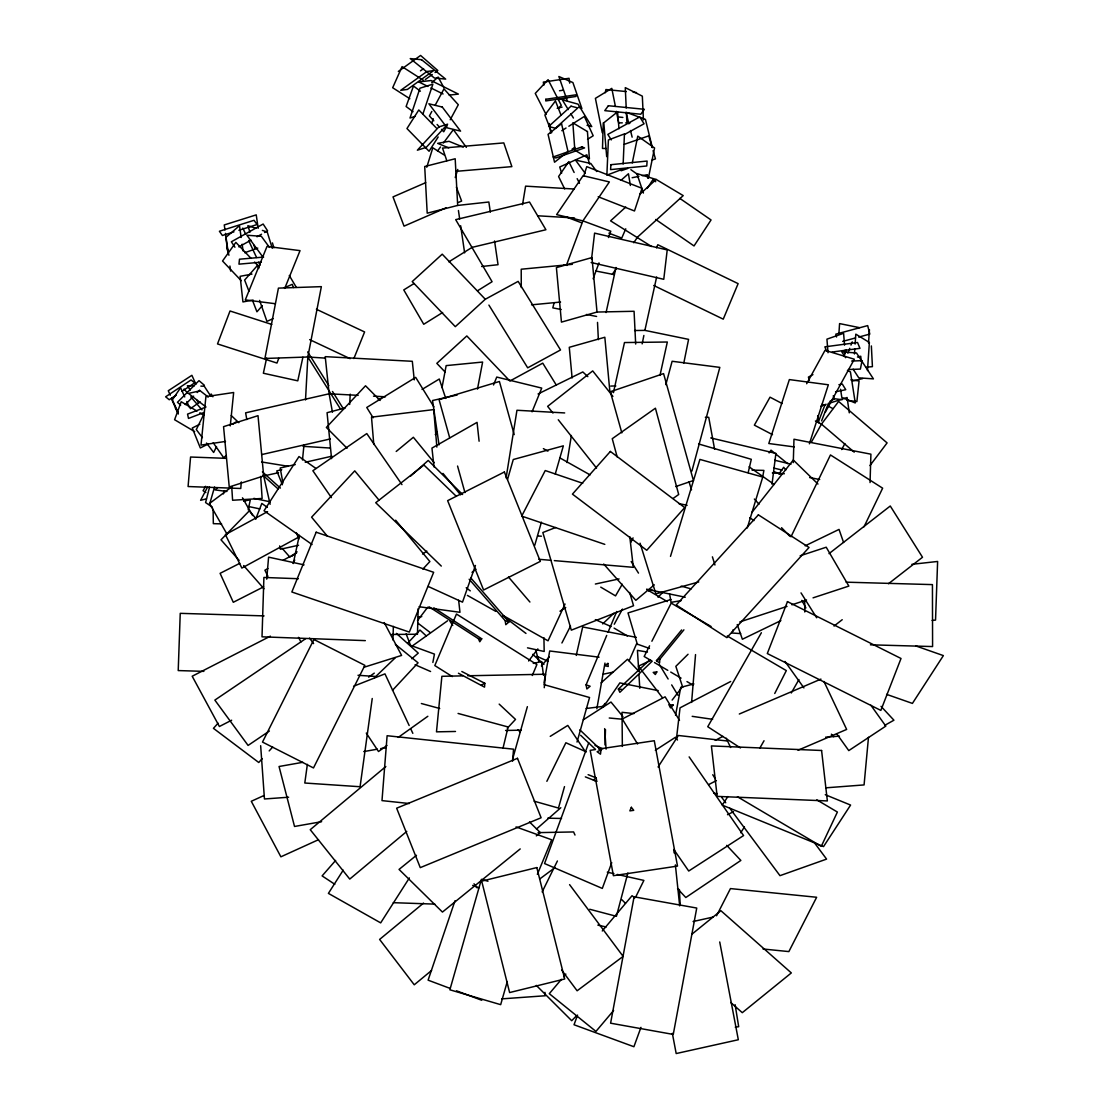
<?xml version="1.0" encoding="UTF-8"?>
<svg xmlns="http://www.w3.org/2000/svg" width="1109" height="1109" viewBox="0 0 1109 1109"><rect width="100%" height="100%" fill="white"/><g stroke="black" fill="none" stroke-linecap="round" stroke-linejoin="round"><path stroke-width="1.5" d="M418.162 608.633L417.469 634.237L391.824 634.459M603.254 122.863L602.492 148.467L605.958 148.467M793.282 462.619L793.975 439.233L870.912 454.177L870.052 482.581M392.946 639.948L393.376 626.391M604.959 744.915L605.486 729.611M623.147 164.035L624.45 133.898L608.384 139.997L606.873 175.153L622.939 169.053M305.516 399.947L307.831 357.001L321.36 286.649L278.428 288.118L264.899 358.47L307.831 357.001L324.854 358.082M349.668 404.452L350.222 394.152M683.906 629.843L659.827 659.245L659.578 663.002L656.459 660.687L681.633 629.954M838.903 333.587L839.582 323.592L859.489 327.654M854.457 353.965L854.789 349.002M855.122 344.053L855.801 334.142L869.373 342.473L867.474 370.545M868.541 343.014L869.442 329.678M461.829 671.513L484.813 683.296L484.536 687.136L458.433 673.232M512.594 761.134L513.536 749.185L387.11 735.724L381.995 800.615L409.332 803.526M691.6 702.427L695.537 654.587M241.318 481.93L240.764 488.487L188.086 486.532L190.568 457.019L226.25 458.35M266.714 579.175L268.586 557.148L304.06 564.869M868.486 737.305L864.077 784.922L826.094 787.806M544.256 687.705L545.559 674.23L467.79 675.769M302.48 459.985L304.005 444.681M230.27 425.911L233.652 392.503L205.914 396.634L201.006 445.097L225.487 441.437M676.504 738.261L680.039 707.833L730.679 681.494M591.527 259.256L594.59 233.126L667.216 249.913L663.764 279.302L591.139 262.514M600.995 750.003L600.482 754.189L597.099 751.708L600.995 750.003L579.896 729.888M772.016 484.189L775.898 453.401L710.744 437.93M307.373 764.364L304.795 783.023L360.078 786.738L372.236 698.504M506.092 477.91L516.96 410.261L564.675 412.936M567.018 462.564L571.371 435.504M522.533 204.68L525.597 186.146L574.24 189.029M543.964 683.116L549.69 650.983L599.068 657.166M596.85 708.748L604.973 663.099M675.547 715.36L680.732 687.344L693.901 683.934M762.645 477.161L763.893 470.41L752.027 470.091M432.87 662.461L434.437 654.102L410.039 645.161M442.006 387.596L446.165 365.61L482.609 362.047L477.48 389.107M605.251 92.74L605.902 89.538L626.308 91.562M642.166 343.887L643.872 335.459M683.823 363.003L688.578 339.368L644.884 330.385L634.598 330.524M632.269 162.968L637.772 136.116L654.56 147.982L648.363 178.202M248.208 509.793L250.315 499.771L243.633 501.143M293.261 563.538L299.333 535.342M266.645 358.055L263.36 373.234L297.78 380.831L302.896 357.223M606.068 312.558L615.994 267.477M613.443 392.641L624.478 342.556L667.327 342.016L659.98 375.41M644.884 330.385L656.653 276.959M576.236 655.433L582.696 626.959L636.33 637.356M748.159 472.628L751.306 459.306L698.587 443.96M502.959 748.381L508.116 726.977L458.072 713.447M554.084 302.909L552.823 307.872L561.237 309.522M209.587 487.003L205.595 502.571L212.443 507.215M627.86 872.991L616.41 916.311L589.752 909.269M665.83 384.671L672.123 361.271L719.824 367.384L691.933 471.02M512.524 759.443L527.371 706.655M564.495 786.614L558.465 808.059L534.094 801.169M577.027 742.06L589.558 697.519L544.075 684.655M507.27 981.576L500.672 1004.657L449.866 989.796L481.417 879.34L487.974 881.253M209.809 503.458L214.564 487.003M223.394 493.907L224.351 490.622M507.548 479.435L513.273 459.514L563.358 445.832L555.249 474.042M534.718 545.378L541.4 522.159M670.488 556.358L699.904 459.417L762.742 477.05L747.286 527.981M426.771 167.237L432.815 147.802L443.947 154.858M455.244 177.537L457.767 169.441M809.376 443.808L828.354 384.781L789.358 379.583L768.8 443.517L794.238 446.913M733.118 629.76L732.051 633.003L740.701 633.613M583.556 176.373L586.772 166.655L642 188.308L634.487 210.973L598.208 196.75M422.931 114.005L432.87 84.173L419.964 88.193L410.025 118.011L414.863 116.514M455.009 900.73L428.102 980.162L450.185 988.438M475.442 565.465L462.508 602.145L428.129 586.425M431.595 123.515L433.3 118.788M577.567 1015.068L574.032 1024.758L633.904 1046.73L640.974 1027.35M588.754 742.753L544.547 863.551L602.312 888.42L611.738 862.65M566.436 265.245L582.904 220.871L609.368 181.945L583.098 175.693L556.621 214.619L582.904 220.871L610.782 231.213L608.425 237.548M593.135 278.747L599.012 262.902M278.761 358.359L276.973 363.059L217.516 343.929L230.02 310.991L271.788 324.438M818.165 422.404L825.041 404.688M843.797 356.322L846.306 349.876M821.589 420.879L828.478 403.149M847.858 353.161L849.73 348.323M850.991 345.107L852.239 341.877M255.694 519.109L261.835 503.431L267.352 507.368M353.868 358.567L364.598 331.951L316.384 309.259M284.722 288.382L300.04 250.634L267.006 246.434L245.297 299.901L275.032 303.686M493.533 384.975L496.749 377.06L541.733 388.095L532.057 411.813M537.352 874.322L551.672 839.776L516.032 826.912M586.093 684.849L590.14 686.221L586.869 688.98L586.093 684.849L606.72 635.402M608.051 632.213L616.701 611.489M656.514 247.82L657.803 244.729L738.123 283.641L723.248 319.156L653.742 285.484M532.292 675.506L536.881 664.568L456.464 614.053L434.811 665.566L452.347 676.587M625.767 228.828L621.747 238.061L608.883 233.167M629.094 660.825L636.538 643.872L649.472 648.432M565.036 604.031L548.04 640.808L503.25 615.578M790.994 536.77L830.461 454.953L882.639 488.182L864.036 526.775M203.502 414.905L196.293 429.571L202.42 437.653M216.532 446.594L213.649 452.472L206.51 443.046M546.862 781.318L565.881 742.753L586.301 751.902M542.149 891.955L557.411 860.972M635.499 897.444L643.885 880.407L617.283 874.433M649.569 645.812L644.163 656.5L651.538 660.825M651.884 641.238L671.195 603.102L711.049 626.474M774.747 693.485L786.323 670.612L727.282 635.998M561.916 642.984L570.511 626.114M716.566 915.757L730.457 888.586L816.64 897.264L788.859 951.591L763.006 948.999M630.716 542.44L633.073 537.893M207.716 486.796L200.618 500.298L206.454 498.856M825.304 412.243L854.318 359.219L825.013 350.333L806.659 383.728M841.717 449.561L844.878 443.586M431.831 111.441L429.405 115.946L433.813 120.826M435.075 105.424L443.974 88.9L458.308 104.731L450.199 119.758M446.969 125.774L443.725 131.777L441.521 129.351M614.261 624.228L622.44 609.077M811.58 441.798L821.464 424.137L838.612 401.444L887.089 442.907L869.955 465.6M293.081 563.012L294.744 560.059M761.384 632.726L707.75 726.728L740.452 747.937M759.776 748.201L764.032 740.743M791.271 693L798.937 679.567M205.622 486.297L203.086 490.705L205.858 492.576M622.26 584.235L615.537 595.88L600.745 587.132M438.18 136.962L429.072 151.254L406.961 128.547L418.8 109.971L436.253 127.895M343.208 870.177L328.403 893.383L380.678 922.882L409.373 877.926M740.729 832.748L744.444 826.926M658.081 766.998L678.361 735.489L727.449 741.006M433.841 607.829L481.722 638.784L479.781 641.792L478.367 638.673L429.017 606.775M727.878 796.539L722.278 805.134L823.543 846.583L850.589 805.065L825.276 794.709M647.199 188.419L652.868 179.755L655.71 181.724M612.431 274.159L616.313 268.447M633.738 242.746L637.606 237.021L683.213 195.614L656.168 179.436L639.699 194.394M603.282 707.085L619.862 682.894L658.205 690.616M769.105 452.916L771.018 450.171L787.64 463.645M652.189 661.2L619.862 692.321L618.365 689.077L649.929 659.661M778.975 473.973L783.689 467.277L785.768 470.022M437.556 150.976L440.523 146.97M443.475 142.964L453.359 129.628L466.376 147.386M417.469 620.68L427.7 607.233M528.633 660.992L537.851 648.89M601.965 707.5L605.126 703.383M672.137 700.07L681.494 687.954M435.269 434.534L437.348 431.886M751.708 512.663L793.295 460.027L817.971 484.037M561.431 979.316L549.288 993.678L595.949 1031.412L613.61 1010.507M563.635 976.696L565.84 974.09M602.27 930.978L632.061 895.698L634.722 897.86M335.639 860.432L322.109 875.902L334.807 884.289M541.372 665.927L549.26 656.916M262.306 305.696L256.941 311.809L252.63 300.691M218.071 723.193L213.441 728.336L258.757 762.493L262.237 758.639M269.182 750.918L272.662 747.064M392.475 690.339L418.065 662.835L395.372 644.343M422.876 569.056L429.876 561.542L395.636 520.204M408.223 642.638L419.964 630.051L426.258 635.928M507.298 728.225L515.519 719.408L499.175 704.118M558.936 107.809L561.265 105.313L548.096 79.682L535.259 93.406L546.113 114.518M576.528 1015.719L571.717 1020.696L536.299 985.388M658.011 597.21L662.849 592.289M185.245 404.563L193.631 396.135M197.222 392.531L199.62 390.118M688.051 654.255L675.838 666.329L682.742 687.358M374.551 677.668L395.275 657.803M602.672 623.923L613.956 613.18M485.298 299.25L455.3 326.656L412.215 281.575L442.214 254.169L485.298 299.25L518.139 281.381L560.53 349.959L527.69 367.828L488.903 305.086M625.767 207.05L610.574 220.857L651.538 246.489M217.558 487.697L215.104 489.901L226.915 491.481M601.078 682.881L627.514 659.259L639.158 671.735M410.593 476.108L428.226 460.443L462.592 494.517M621.012 180.31L628.443 173.753L630.397 185.48M291.861 556.33L297.046 551.769M431.706 82.704L438.152 77.062L443.919 87.736M470.715 577.844L509.003 621.899L505.787 624.714L505.205 620.707L469.162 579.217M536.465 829.047L560.821 807.726M411.772 658.746L418.259 653.104L396.44 633.419M385.835 766.527L310.243 829.698L349.751 879.077L406.767 831.417M654.324 584.845L635.845 600.316L603.712 564.037M233.098 424.151L235.704 422.002M226.264 455.494L223.658 457.657L213.191 442.727M396.204 451.46L413.366 437.279L434.201 462.703M423.555 903.086L379.611 939.434L414.253 984.792L431.567 970.472M416.485 855.275L399.046 869.428L442.449 912.069L520.218 848.926M536.312 835.867L540.333 832.596L529.478 821.935M691.725 934.346L720.892 910.697L791.327 972.926L742.281 1012.683L730.748 1002.508M596.157 777.839L593.37 780.057L596.697 781.36L596.157 777.839L588.117 774.664M472.018 572.355L476.038 569.208M829.019 553.641L890.264 506.009L922.508 557.259L888.489 583.722M834.051 626.058L842.216 619.709M230.852 487.503L209.462 503.5L227.234 534.51M539.944 878.827L554.833 867.709M398.325 71.447L420.588 55.45L437.833 70.519L435.047 72.515M420.45 70.851L423.569 68.606M425.315 79.515L432.274 74.511M190.415 408.708L200.077 401.832M368.645 677.142L374.288 673.121M412.354 645.937L447.592 620.763M386.958 745.47L378.502 751.514L366.289 733.091M398.228 737.416L427.838 716.275M673.135 498.426L678.694 494.503L655.419 408.209L612.251 438.693L617.172 456.95M422.571 554.043L426.826 551.104M305.71 638.659L214.855 700.098L248.083 745.428L269.376 731.025M176.317 395.054L169.247 399.739L165.629 396.8L191.081 379.957L194.699 382.882L181.973 391.311M655.322 750.294L675.533 737.235L677.474 740.036M559.99 611.225L565.715 607.552M583.306 719.796L610.99 702.039L622.953 716.677M561.806 130.71L566.034 128.02M568.848 126.246L584.346 116.431L593.19 135.769L587.548 139.332M572.064 149.147L574.878 147.372M413.948 283.585L403.773 289.92L423.735 324.272L442.643 312.502M448.84 261.849L472.101 247.362L545.919 229.743L529.506 202.032L455.688 219.637L492.077 281.714L477.535 290.766M550.244 736.348L567.808 725.425L584.997 751.14M422.058 389.425L439.289 379.015L445.749 398.422M238.865 246.891L250.967 240.14M257.011 236.758L261.544 234.221M264.58 232.53L267.602 230.838L263.138 224.032L231.365 241.776L234.942 247.224M884.899 725.258L893.923 720.198L881.031 706.35M812.925 374.606L808.419 377.102L809.404 380.373M820.771 406.476L823.765 404.813M829.768 401.486L834.273 398.99L833.289 395.719M624.312 134.605L644.066 123.778L639.741 116.916L607.829 134.411L611.295 139.9M648.862 591.069L651.898 589.406M267.574 511.637L225.404 534.607L241.859 568.071L299.097 536.895M267.921 568.557L264.912 570.206L267.907 576.278M282.989 560.35L296.547 552.975M715.194 740.382L722.874 736.39M708.706 784.576L716.359 780.611M270.416 636.164L192.19 676.227L219.388 726.506L231.656 720.212M239.807 563.303L220.095 573.339L233.292 602.284L263.623 586.841M481.431 685.029L484.813 683.296M199.814 424.234L192.273 428.019L200.327 447.953L207.868 444.182M727.504 814.699L733.562 811.677M538.073 393.958L582.821 371.945L587.825 376.644M805.162 545.822L839.028 529.409L843.589 542.481M780.861 620.61L742.378 639.255L737.249 624.561M650.789 660.382L638.396 666.149L662.475 697.755M263.817 795.583L251.286 801.28L280.882 856.813L318.477 839.707M425.69 182.666L393.016 196.903L404.036 226.139L446.054 207.827M458.502 202.406L461.607 201.048L456.395 187.199M284.361 287.772L292.263 284.32L293.386 287.536M273.258 318.602L266.922 321.36L259.617 300.414M656.459 660.687L659.827 659.245M739.315 714.016L820.937 679.096M797.995 750.252L846.652 729.431L823.973 681.508M353.577 686.235L384.962 673.87L409.166 725.522M555.609 527.524L542.842 532.528L571.315 630.162L633.544 605.722L629.676 592.483M204.999 407.433L187.56 414.114L188.488 418.426L204.347 412.354M244.715 252.727L257.759 248.097M624.256 144.336L648.779 135.866L652.12 147.372M621.137 170.758L627.666 168.499M652.189 160.015L655.461 158.892L653.076 150.672M675.686 486.56L693.43 480.53L663.57 373.622L610.338 391.754L621.83 432.87M800.171 555.789L826.219 547.222L848.856 586.079L813.049 597.848M739.814 621.927L787.016 606.415M791.895 604.807L806.548 599.983M821.284 405.839L826.136 404.272M829.352 403.232L847.11 397.507L849.286 412.825M233.944 231.85L222.396 235.496L219.402 231.254L254.044 220.303L257.052 224.545L238.892 230.284M363.78 667.327L401.61 655.419L384.241 622.593M670.987 599.498L628.013 612.944L637.398 644.509M597.016 312.045L561.445 322.109L556.399 267.616L591.97 257.565L597.016 312.045L634.071 311.282L635.679 344.067M698.739 581.948L655.876 593.856L640.073 543.188M842.715 341.378L855.469 337.954M858.657 337.094L869.816 334.086L867.682 325.602L835.798 334.169L836.519 336.997M345.218 407.918L327.072 412.7L331.563 458.613M378.197 399.226L381.496 398.353M457.684 205.428L427.201 213.178L424.705 166.516L455.189 158.753L457.684 205.428L488.847 202.004L490.344 212.179M857.437 357.043L860.75 356.239L861.194 361.395M852.752 380.983L862.677 378.571M557.175 108.266L562.083 107.116M281.741 469.745L276.779 470.881L282.407 484.744M261.835 454.551L330.316 438.942M295.244 464.56L280.203 467.984L282.934 483.08M305.252 462.273L331.979 456.187M457.213 394.984L432.552 400.515L439.039 444.875M693.097 921.524L713.253 917.046M278.553 472.684L263.679 475.955L229.244 486.948L223.561 426.66L258.009 415.667L263.679 475.955L270.139 504.262M298.571 545.254L280.397 549.246L279.634 545.919M595.367 584.027L619.072 578.926M533.263 663.39L541.705 661.574L543.465 675.312M603.046 674.23L613.222 672.109M838.903 384.726L842.286 384.033L845.751 389.689L835.576 391.796M632.158 177.717L638.909 176.373M642.277 175.693L647.351 174.695L647.753 178.105M251.965 274.103L240.126 276.321L242.94 301.939L253.088 300.04M302.771 762.313L279.052 766.499L294.523 826.468L321.624 821.686M363.752 751.583L377.296 749.199M380.692 748.603L385.766 747.702M681.065 600.676L671.056 602.339L669.6 593.842M595.256 749.587L590.196 750.336L595.214 777.451M598.624 749.074L654.282 740.729L677.502 866.087L613.416 875.694L595.852 780.833M559.504 90.744L563.122 90.203M557.966 99.63L566.533 98.368M735.267 1027.17L738.691 1026.698L735.128 1004.712M832.194 352.024L859.96 348.351L857.534 342.501L824.86 346.84L826.676 351.22M586.162 708.499L603.06 706.391M449.173 95.124L458.391 94.085L431.054 80.527L418.758 81.927L427.88 86.447M911.889 564.329L937.618 561.459L935.539 620.07L932.114 620.458M481.639 266.507L498.038 264.704L494.559 240.986M865.866 367.273L872.423 366.635L871.355 345.939M572.383 264.316L521.216 269.224L521.272 287.522M531.558 304.836L560.558 302.064M418.37 616.951L421.767 616.618M263.651 257.08L239.489 259.215L238.962 264.15L261.377 262.168M455.702 171.368L511.873 166.627L503.791 142.909L442.519 148.079L446.816 160.736M825.623 737.18L839.444 736.14M288.631 797.219L264.455 798.979L260.657 745.705M501.725 998.876L545.378 995.743L544.921 992.333M851.657 361.063L862.04 360.633L860.39 369.075L848.26 369.56M610.768 386.057L615.814 385.946M613.249 391.671L609.881 391.74L604.835 337.261L569.277 347.311L572.105 377.961M462.605 675.88L441.881 676.296L436.489 731.843L455.494 731.469M505.607 730.471L521.161 730.166M538.073 832.637L573.589 831.944L575.003 835.049M618.836 122.863L622.301 122.863M625.753 122.877L629.219 122.877M705.338 417.289L708.748 417.358L714.598 449.214M547.707 818.179L561.514 818.47M221.564 523.878L213.33 523.656L213.094 509.183M194.13 385.932L187.379 385.752L190.207 390.049M200.881 386.126L204.25 386.209L210.835 396.26M846.112 582.17L932.433 584.609L932.586 646.561L870.44 644.814M264.053 615.897L180.24 613.346L178.216 670.571L203.876 671.361M478.367 638.673L481.722 638.784M393.279 902.684L434.797 904.112M298.349 578.718L263.9 577.456L262.015 636.816L365.332 640.628M358.152 395.345L329.123 393.792L245.616 412.839L246.822 419.549M373.511 396.163L385.461 396.8M538.017 536.021L541.428 536.202M537.643 215.784L574.545 217.974M302.993 446.331L330.219 448.05M772.363 472.919L784.354 473.737M357.999 675.284L375.272 676.448M538.863 559.296L550.882 560.308M554.32 560.613L633.322 567.323L629.773 536.673M609.243 718.008L622.593 719.242M633.114 92.227L636.524 92.574M617.768 116.916L622.87 117.429M618.365 689.077L621.886 689.438M633.96 713.6L622.024 712.311L622.357 746.454M713.794 793.212L717.19 793.6M850.894 379.902L859.073 380.928L856.883 401.583L847.054 400.335M833.954 398.672L842.147 399.711M419.091 606.734L459.972 612.293L458.627 600.246M692.182 716.331L712.616 719.325M261.599 461.968L288.285 466.307M647.462 652.078L637.439 650.373L638.729 671.07M809.653 477.563L819.69 479.504M563.816 264.746L567.184 265.411M595.796 271.012L614.317 274.644M586.481 314.471L596.587 316.453M678.75 503.569L687.123 505.302M646.755 589.281L685.265 597.21M253.864 498.371L269.972 501.781M248.527 506.508L259.797 508.892M527.496 647.836L544.186 651.468L543.923 637.703M607.302 872.187L613.956 873.684M597.848 925.114L606.166 926.985M774.72 460.235L791.022 464.158M773.874 468.081L782.025 470.05M421.365 703.522L439.719 708.485M587.035 125.303L591.762 126.606L578.039 104.149L562.277 99.796L568.279 109.611M681.203 586.106L691.115 588.893M821.949 404.3L825.207 405.284M656.112 179.478L636.871 173.559L643.414 193.049M505.205 620.707L509.003 621.899M255.957 228.302L247.917 225.695L249.941 232.238M262.389 230.395L267.214 231.961L272.287 248.319M582.724 483.288L545.24 470.549L521.687 516.115L604.807 544.367M915.951 645.979L943.371 655.599L912.416 703.411L886.604 694.359M472.642 885.412L478.949 887.782M456.506 990.808L481.75 1000.276M565.465 216.671L581.546 222.784M773.93 471.602L780.237 474.028M585.33 776.882L596.697 781.36M463.299 147.123L449.006 141.314L437.667 143.366L448.785 147.885M847.428 370.628L850.423 371.848L855.275 402.969L841.828 397.479L840.553 389.287M578.759 107.171L581.878 108.516L572.909 82.565L558.881 76.521L567.281 100.85M594.992 745.442L602.797 748.811M415.085 664.748L430.583 671.5M595.353 619.612L611.059 626.557M536.936 656.362L547.929 661.214M309.688 339.631L350.139 358.664M430.916 87.958L443.073 93.974M629.94 123.141L626.835 121.602L626.446 113.104M782.136 403.524L770.02 397.174L754.37 425.149L772.516 434.659M815.42 420.963L821.464 424.137L854.221 452.153M828.465 406.268L832.928 408.625M543.382 448.618L547.901 451.155M559.948 457.934L590.071 474.874M467.402 595.408L495.778 611.378M654.49 662.558L667.784 670.349M670.737 672.068L681.065 678.126M686.97 681.591L692.875 685.057M646.658 589.42L667.285 601.591M614.109 628.124L627.375 635.942M196.986 411.079L181.211 401.749L174.598 419.729L194.671 431.609M199.856 412.784L204.153 415.321M816.806 799.852L837.392 812.038L821.284 846.347L737.443 796.761M423.513 80.375L402.068 66.637L392.669 87.736L409.831 98.715M679.831 198.4L711.049 219.97L694.026 245.948L655.71 219.471M749.088 466.82L774.221 484.481M749.864 517.737L753.94 520.606M315.954 468.455L299 456.548L264.039 510.75L312.073 544.505M630.882 169.677L637.883 174.626M420.394 91.188L413.477 86.031L406.116 106.519L413.033 111.676M466.196 587.742L470.271 590.861M502.876 615.786L525.971 633.433M417.802 623.064L430.029 632.407M208.256 397.064L200.161 390.784L188.461 393.418L205.997 407.017M204.416 385.308L199.01 380.65L177.454 402.304L180.684 405.104M262.403 471.879L280.383 488.071M262.819 475.179L278.234 489.055M532.708 654.324L543.937 664.471M231.254 415.542L238.809 422.695M580.617 735.239L595.519 749.448M456.104 496.125L423.943 465.031L375.729 502.71L441.299 566.075M517.792 729.653L520.204 732.009M621.789 899.649L625.462 903.294M380.137 400.474L365.526 385.78L326.365 427.436L347.075 448.244M781.554 527.704L789.968 536.382M445.194 372.111L436.821 363.35L466.82 335.944L509.89 381.025L542.745 363.156L556.274 385.031M251.036 258.369L235.857 242.372L222.549 261.003L241.235 280.688M254.543 262.057L259.215 266.978M726.7 845.349L740.854 860.445L685.806 897.514L677.544 888.711M831.362 734.172L833.705 736.695M437.112 124.471L439.316 126.911M754.356 499.036L758.986 504.151M256.054 518.61L249.275 510.875L221.01 539.806L239.114 560.405M282.074 548.234L289.99 557.245M243.633 565.562L263.984 588.754M184.052 389.051L187.421 392.96M190.776 396.856L201.977 409.859M508.49 577.04L529.908 602.021M379.056 500.201L354.755 470.854L311.601 517.182L327.072 535.855M442.99 473.418L460.54 494.836M612.903 396.398L592.705 370.905L547.638 406.351L552.961 413.061M558.271 419.77L596.545 468.081M474.014 883.79L477.161 887.907M569.582 884.635L623.133 956.388L577.124 990.781L561.667 970.084M814.297 842.59L826.579 859.101L779.974 875.666L729.833 808.267M721.64 797.26L725.73 802.764M596.697 171.521L590.82 163.494L575.474 160.07L585.275 173.434M269.473 247.404L261.336 236.3L246.905 235.233L263.193 257.427M309.55 638.105L313.584 643.608M870.856 705.213L885.814 726.104L848.773 750.599L836.81 733.881M784.978 661.421L803.914 687.899M689.133 756.893L743.571 835.562L688.717 871.022L674.133 849.951M401.957 484.619L366.788 433.577L312.863 470.729L331.425 497.664M449.935 621.179L452.763 625.434M845.612 357.68L841.856 351.927L856.481 352.953L873.407 378.876L858.782 377.836L853.14 369.2M196.792 400.113L198.677 402.983M631.173 561.542L638.493 573.103M211.112 393.958L212.886 396.772M801.017 592.885L816.668 617.768M307.678 351.9L328.832 385.627M332.506 391.491L343.54 409.082M307.498 356.46L340.615 409.263M433.896 406.851L415.681 377.379L366.76 407.474L373.137 417.788M679.484 720.351L665.109 696.826L622.274 719.006L637.564 744M712.754 774.734L715.457 779.142M570.858 113.825L573.422 118.039M175.361 408.07L177.939 412.298M659.231 664.277L668.131 679.013M671.68 684.905L677.918 695.218M289.283 275.489L296.325 287.383M242.469 497.802L252.616 515.519M298.487 637.342L300.955 641.917M801.849 600.385L805.896 607.926M574.129 172.463L568.806 161.623L558.576 176.525L564.661 188.918M577.165 178.66L579.452 183.318M726.215 738.206L730.609 747.48M242.816 228.08L245.699 234.262M248.596 240.459L256.553 257.482M258.716 262.126L260.171 265.217M410.635 728.641L412.839 733.34M195.891 384.199L191.885 375.313L168.277 390.742L170.273 395.192M184.746 396.953L180.587 387.734L172.075 400.183L178.286 414.017M186.811 401.569L189.584 407.71M171.604 398.145L178.272 412.95M296.325 532.625L298.848 538.96M561.099 115.308L555.457 100.905L544.866 115.003L551.755 132.609M258.744 268.544L257.524 265.37L244.632 280.05L248.943 291.168M406.13 633.835L410.413 645.078M688.966 481.666L691.517 489.831M712.408 556.843L714.958 565.008M253.989 245.325L255.015 248.582M589.655 164.187L586.841 154.816L559.74 166.988L561.611 173.24M272.426 242.899L273.881 247.82M226.638 246.988L228.939 255.25M514.216 434.603L499.41 381.496L439.053 399.656L449.699 437.833M457.56 466.043L464.948 492.604M535.702 649.86L538.808 661.324M652.355 147.663L645.438 119.412L626.031 112.245L628.886 123.875M630.508 130.515L632.144 137.169M615.398 106.395L611.794 88.36L595.408 98.354L602.298 132.789M616.382 111.316L618.683 122.794M719.727 941.957L738.317 1039.743L676.185 1053.55L672.345 1033.325M332.45 412.243L329.123 393.792L325.228 356.654L412.312 361.298L414.253 379.874M549.329 123.501L550.813 133.205M458.433 210.502L459.667 218.972M460.665 225.751L464.629 252.866M258.175 228.315L256.234 214.869L224.254 224.947L224.975 229.993M241.166 237.492L239.475 225.723L225.806 237.451L228.232 254.252M242.136 244.216L243.107 250.953M225.46 233.361L228.371 253.531M229.923 266.021L230.644 271.067M817.652 415.903L818.622 422.709M569.693 83.133L569.042 78.295L543.341 82.094L543.784 85.31M479.102 441.216L477.05 422.363L431.956 448.091L434.007 466.944M673.773 849.494L674.133 852.918M675.381 864.881L679.678 905.887M619.002 128.796L617.561 111.857L603.809 122.794L606.692 156.66M436.863 447.093L433.716 409.595L371.501 417.164L373.788 444.432M844.531 345.162L843.602 333.296L826.94 339.16L828.007 352.731M844.919 350.25L845.183 353.632M604.641 728.613L606.096 749.13M260.698 476.413L262.126 498.44L232.599 500.256L231.712 486.699M638.936 674.508L639.796 688.301M679.387 889.515L680.191 904.833M597.515 322.4L598.361 339.659M643.428 119.911L642.333 96.136L625.282 87.625L626.211 108.017M804.718 599.941L804.76 611.988M545.753 99.283L545.753 100.933L575.987 96.469L575.987 94.806L545.753 99.283M610.907 164.686L610.574 169.622L646.769 165.976L647.101 161.055L610.907 164.686M634.085 896.807L610.602 1023.191L673.26 1034.42L696.743 908.049L634.085 896.807M787.473 601.619L767.303 653.548L880.851 710.412L901.021 658.483L787.473 601.619M316.176 532.209L291.847 591.998L409.332 632.088L433.661 572.299L316.176 532.209M631.354 807.31L629.843 810.873L633.738 810.332L631.354 807.31M313.902 639.491L262.5 742.073L313.487 767.941L364.889 665.345L313.902 639.491M656.819 671.874L655.35 674.522L653.215 672.401L656.819 671.874M608.37 105.729L604.765 110.65L640.78 114.227L644.384 109.292L608.37 105.729M610.366 451.446L572.438 494.129L646.755 550.286L684.683 507.603L610.366 451.446M758.376 514.853L676.199 605.029L726.88 637.647L809.043 547.472L758.376 514.853M438.776 126.98L417.372 150.2L426.216 147.386L447.62 124.166L438.776 126.98M673.163 705.047L670.515 707.902L668.866 704.631L673.163 705.047M571.024 106.187L548.664 126.509L555.47 128.228L577.831 107.92L571.024 106.187M561.542 123.709L548.068 134.355L554.542 162.233L568.016 151.586L561.542 123.709M426.91 71.517L400.723 90.328L407.419 89.427L433.605 70.616L426.91 71.517M607.884 663.418L604.765 665.663L608.245 666.495L607.884 663.418M504.373 472.004L447.634 500.644L483.593 590.016L540.333 561.376L504.373 472.004M517.487 758.32L396.648 808.198L420.269 867.64L541.109 817.763L517.487 758.32M581.906 146.915L553.169 156.979L555.831 157.977L584.568 147.913L581.906 146.915M536.811 867.571L481.708 881.142L509.613 992.555L564.717 978.984L536.811 867.571M821.589 750.488L711.396 745.927L717.163 796.387L827.356 800.934L821.589 750.488M421.559 59.706L410.247 58.583L434.368 77.99L445.679 79.113L421.559 59.706M442.283 107.06L428.878 103.775L447.149 127.84L460.568 131.125L442.283 107.06M587.437 131.555L572.854 122.863L574.836 150.2L589.406 158.892L587.437 131.555"/></g></svg>
